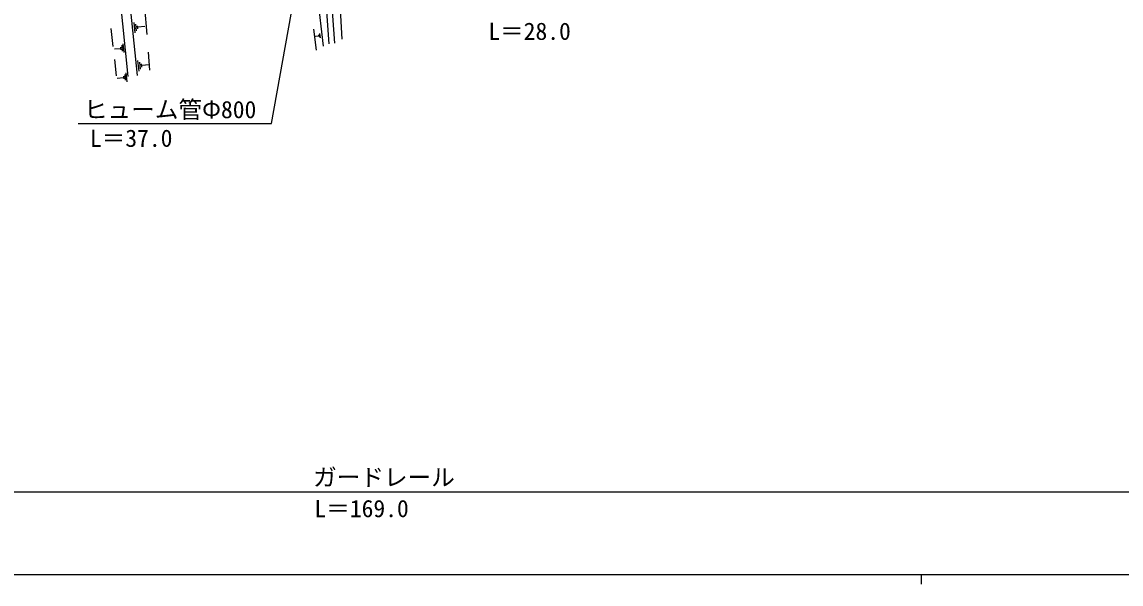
# Model space of a CAD drawing. Units: millimetres, scale not verified. Extents: x -54858845 to -54218845, y -162482687 to -162122687.
# Drawn here: x -54626049 to -54509689, y -162298687 to -162239158 of the extents above; entities that cross this region are included whole.
import ezdxf
from ezdxf.enums import TextEntityAlignment as Align

# ---------------------------------------------------------------- set-up
doc = ezdxf.new("R2010")
doc.units = ezdxf.units.MM
doc.header["$LTSCALE"] = 1000
for name, color, linetype, lineweight in [('M-BGD', 7, 'Continuous', 25), ('M-STR-STR3', 7, 'Continuous', 25), ('M-TTL-BAND', 7, 'Continuous', 25)]:
    doc.layers.add(name, color=color, linetype=linetype, lineweight=lineweight)
doc.styles.add('ＭＳ ゴシック', font='')
doc.styles.get('ＭＳ ゴシック').set_extended_font_data('MS Gothic')

msp = doc.modelspace()

# ---------------------------------------------------------------- linework, layer by layer
at = {"layer": 'M-BGD'}
for p, q in [((-54593511, -162241458), (-54594822, -162223908)), ((-54592912, -162241413), (-54594223, -162223863)), ((-54614806, -162244934), (-54616293, -162230389)), ((-54613812, -162244832), (-54615298, -162230287)), ((-54595251, -162232393), (-54594178, -162241728)), ((-54592150, -162240994), (-54592484, -162235071)), ((-54612801, -162240499), (-54613036, -162237605)), ((-54616636, -162239833), (-54616418, -162241765)), ((-54614073, -162240307), (-54614183, -162239208)), ((-54613925, -162240096), (-54614002, -162239387)), ((-54613777, -162239895), (-54613820, -162239565)), ((-54613029, -162239647), (-54613799, -162239725)), ((-54595174, -162239929), (-54594909, -162242156)), ((-54594979, -162240666), (-54594649, -162240622)), ((-54594660, -162240553), (-54594638, -162240702)), ((-54594591, -162240462), (-54594558, -162240772)), ((-54594532, -162240371), (-54594477, -162240851)), ((-54616247, -162242018), (-54615597, -162241952)), ((-54615609, -162241812), (-54615586, -162242092)), ((-54615480, -162241631), (-54615425, -162242240)), ((-54615362, -162241460), (-54615273, -162242389)), ((-54616264, -162243139), (-54616071, -162244855)), ((-54613654, -162244364), (-54613775, -162243235)), ((-54613506, -162244142), (-54613583, -162243413)), ((-54612496, -162244256), (-54612651, -162242344)), ((-54615053, -162244537), (-54614954, -162245496)), ((-54613358, -162243931), (-54613392, -162243591)), ((-54612591, -162243683), (-54613370, -162243761)), ((-54615957, -162245116), (-54615288, -162245039)), ((-54615299, -162244899), (-54615277, -162245189)), ((-54615171, -162244718), (-54615115, -162245338))]:
    msp.add_line(p, q, dxfattribs=at)
at = {"layer": 'M-STR-STR3'}
for p, q in [((-54599635, -162249900), (-54594632, -162222211)), ((-54620098, -162249900), (-54599635, -162249900)), ((-54500755, -162288952), (-54667752, -162288952))]:
    msp.add_line(p, q, dxfattribs=at)
at = {"layer": 'M-TTL-BAND'}
for p, q in [((-54858845, -162297687), (-54319845, -162297687)), ((-54530845, -162297687), (-54530845, -162298687))]:
    msp.add_line(p, q, dxfattribs=at)

# ---------------------------------------------------------------- texts
at = {"layer": 'M-STR-STR3', "style": 'ＭＳ ゴシック'}
for s, p in [('L＝28.0', (-54576676, -162240137)), ('L＝37.0', (-54618853, -162251466)), ('L＝169.0', (-54595082, -162290690))]:
    msp.add_text(s, height=1833, dxfattribs=at).set_placement(p, align=Align.MIDDLE_LEFT)
for s, p in [('ヒューム管Φ800', (-54619483, -162248426)), ('ガードレール', (-54595226, -162287370))]:
    msp.add_text(s, height=1833, rotation=359.979, dxfattribs=at).set_placement(p, align=Align.MIDDLE_LEFT)

doc.saveas('drawing.dxf')
